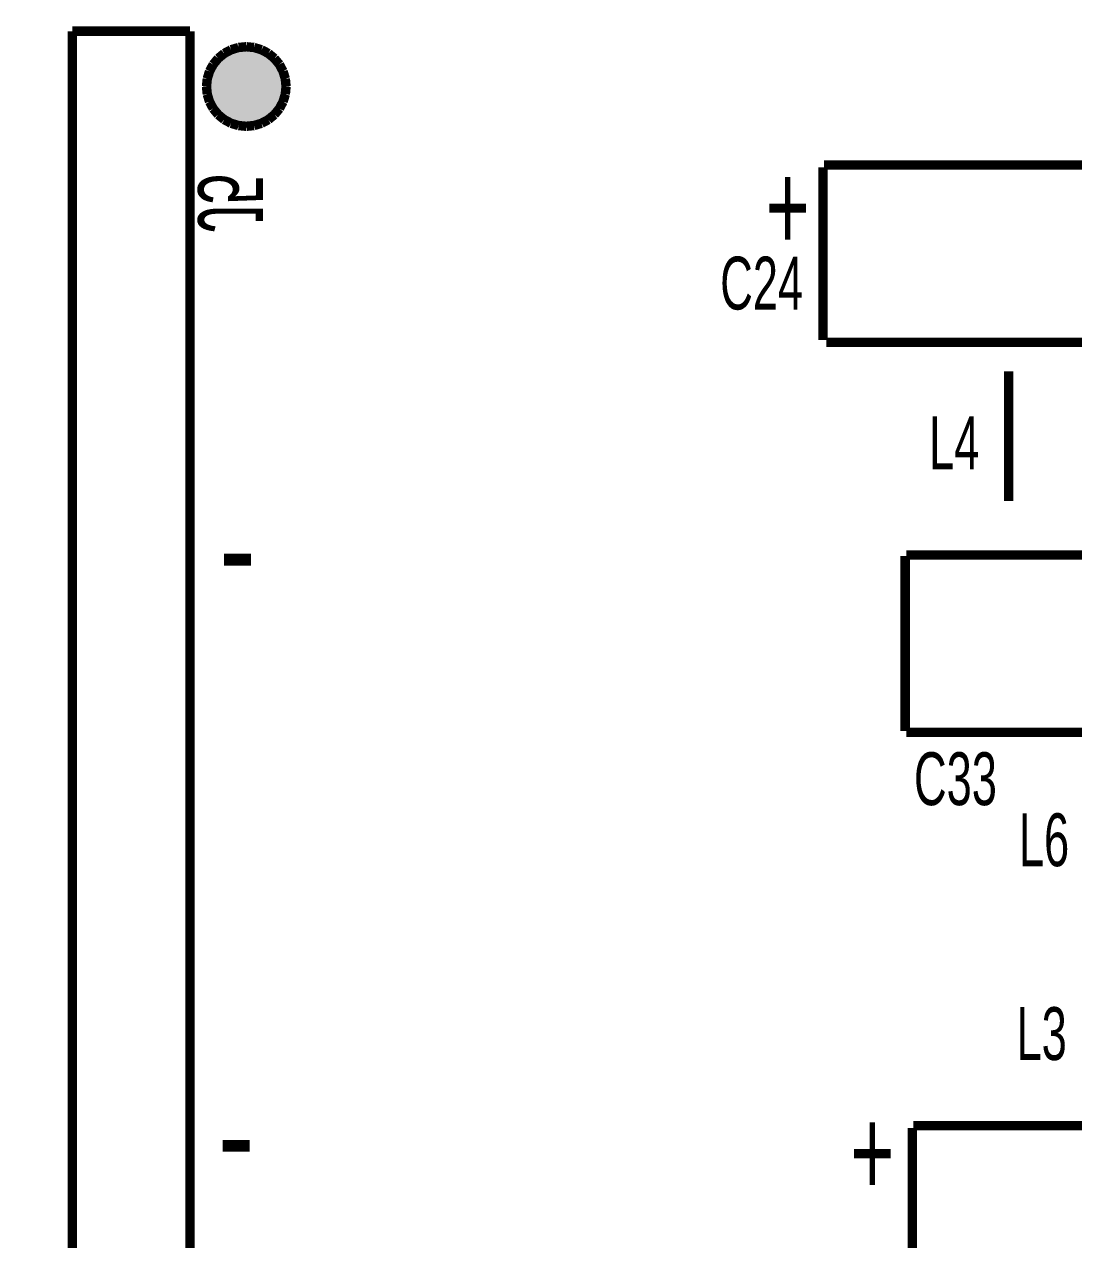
# Model space of a CAD drawing. Extents: x 0 to 105, y 0 to 80.
# Drawn here: x 0 to 22.69, y 36.12 to 62.4 of the extents above; entities that cross this region are included whole.
import ezdxf
from ezdxf.enums import TextEntityAlignment as Align

# ---------------------------------------------------------------- set-up
doc = ezdxf.new("R2010")
doc.units = 0
for name, color, linetype in [('BOARD_OUTLINE', 2, 'CONTINUOUS'), ('SILKSCREEN_BOTTOM', 6, 'CONTINUOUS'), ('SILKSCREEN_TOP', 4, 'CONTINUOUS')]:
    doc.layers.add(name, color=color, linetype=linetype)

msp = doc.modelspace()

# ---------------------------------------------------------------- linework, layer by layer
at = {"layer": 'BOARD_OUTLINE', "color": 2, "const_width": 0.000001}
msp.add_lwpolyline([(0, 80), (0, 0)], dxfattribs=at)
at = {"layer": 'SILKSCREEN_BOTTOM', "color": 6}
for points, const_width in [([(1.0414, 11.4554), (1.0414, 62.2554)], 0.2032), ([(1.0414, 62.2554), (3.5814, 62.2554)], 0.2032), ([(3.5814, 62.2554), (3.5814, 11.4554)], 0.2032), ([(4.322643, 61.773613), (4.192276, 61.666624)], 0.2032), ([(4.322643, 61.773613), (4.192276, 61.666624)], 0.2032), ([(4.471378, 61.853113), (4.322643, 61.773613)], 0.2032), ([(4.471378, 61.853113), (4.322643, 61.773613)], 0.2032), ([(4.632764, 61.902069), (4.471378, 61.853113)], 0.2032), ([(4.632764, 61.902069), (4.471378, 61.853113)], 0.2032), ([(4.8006, 61.9186), (4.632764, 61.902069)], 0.2032), ([(4.8006, 61.9186), (4.632764, 61.902069)], 0.2032), ([(4.968436, 61.902069), (4.8006, 61.9186)], 0.2032), ([(4.968436, 61.902069), (4.8006, 61.9186)], 0.2032), ([(5.129822, 61.853113), (4.968436, 61.902069)], 0.2032), ([(5.129822, 61.853113), (4.968436, 61.902069)], 0.2032), ([(5.278557, 61.773613), (5.129822, 61.853113)], 0.2032), ([(5.278557, 61.773613), (5.129822, 61.853113)], 0.2032), ([(5.408924, 61.666624), (5.278557, 61.773613)], 0.2032), ([(5.408924, 61.666624), (5.278557, 61.773613)], 0.2032), ([(4.085287, 61.536257), (4.005787, 61.387522)], 0.2032), ([(4.085287, 61.536257), (4.005787, 61.387522)], 0.2032), ([(4.192276, 61.666624), (4.085287, 61.536257)], 0.2032), ([(4.192276, 61.666624), (4.085287, 61.536257)], 0.2032), ([(5.515913, 61.536257), (5.408924, 61.666624)], 0.2032), ([(5.515913, 61.536257), (5.408924, 61.666624)], 0.2032), ([(5.595413, 61.387522), (5.515913, 61.536257)], 0.2032), ([(5.595413, 61.387522), (5.515913, 61.536257)], 0.2032), ([(3.956831, 61.226136), (3.9403, 61.0583)], 0.2032), ([(3.956831, 61.226136), (3.9403, 61.0583)], 0.2032), ([(4.005787, 61.387522), (3.956831, 61.226136)], 0.2032), ([(4.005787, 61.387522), (3.956831, 61.226136)], 0.2032), ([(5.644369, 61.226136), (5.595413, 61.387522)], 0.2032), ([(5.644369, 61.226136), (5.595413, 61.387522)], 0.2032), ([(5.6609, 61.0583), (5.644369, 61.226136)], 0.2032), ([(5.6609, 61.0583), (5.644369, 61.226136)], 0.2032), ([(3.9403, 61.0583), (3.956831, 60.890464)], 0.2032), ([(3.9403, 61.0583), (3.956831, 60.890464)], 0.2032), ([(3.956831, 60.890464), (4.005787, 60.729078)], 0.2032), ([(3.956831, 60.890464), (4.005787, 60.729078)], 0.2032), ([(5.595413, 60.729078), (5.644369, 60.890464)], 0.2032), ([(5.595413, 60.729078), (5.644369, 60.890464)], 0.2032), ([(5.644369, 60.890464), (5.6609, 61.0583)], 0.2032), ([(5.644369, 60.890464), (5.6609, 61.0583)], 0.2032), ([(5.6609, 61.0583), (5.6609, 61.0583)], 0.2032), ([(4.005787, 60.729078), (4.085287, 60.580343)], 0.2032), ([(4.005787, 60.729078), (4.085287, 60.580343)], 0.2032), ([(5.515913, 60.580343), (5.595413, 60.729078)], 0.2032), ([(5.515913, 60.580343), (5.595413, 60.729078)], 0.2032), ([(4.085287, 60.580343), (4.192276, 60.449976)], 0.2032), ([(4.085287, 60.580343), (4.192276, 60.449976)], 0.2032), ([(4.192276, 60.449976), (4.322643, 60.342987)], 0.2032), ([(4.192276, 60.449976), (4.322643, 60.342987)], 0.2032), ([(5.278557, 60.342987), (5.408924, 60.449976)], 0.2032), ([(5.278557, 60.342987), (5.408924, 60.449976)], 0.2032), ([(5.408924, 60.449976), (5.515913, 60.580343)], 0.2032), ([(5.408924, 60.449976), (5.515913, 60.580343)], 0.2032), ([(4.322643, 60.342987), (4.471378, 60.263487)], 0.2032), ([(4.322643, 60.342987), (4.471378, 60.263487)], 0.2032), ([(4.471378, 60.263487), (4.632764, 60.214531)], 0.2032), ([(4.471378, 60.263487), (4.632764, 60.214531)], 0.2032), ([(4.632764, 60.214531), (4.8006, 60.198)], 0.2032), ([(4.632764, 60.214531), (4.8006, 60.198)], 0.2032), ([(4.8006, 60.198), (4.968436, 60.214531)], 0.2032), ([(4.8006, 60.198), (4.968436, 60.214531)], 0.2032), ([(4.968436, 60.214531), (5.129822, 60.263487)], 0.2032), ([(4.968436, 60.214531), (5.129822, 60.263487)], 0.2032), ([(5.129822, 60.263487), (5.278557, 60.342987)], 0.2032), ([(5.129822, 60.263487), (5.278557, 60.342987)], 0.2032), ([(4.318, 50.8254), (4.9022, 50.8254)], 0.254), ([(4.2926, 38.1508), (4.8768, 38.1508)], 0.254)]:
    msp.add_lwpolyline(points, dxfattribs=dict(at, const_width=const_width))
for points in [[(5.6609, 61.0583), (4.322643, 61.773612), (4.085287, 61.536256), (4.192276, 61.666624)], [(5.6609, 61.0583), (4.632764, 61.902068), (4.322643, 61.773612), (4.471378, 61.853112)], [(5.6609, 61.0583), (4.968436, 61.902068), (4.632764, 61.902068), (4.8006, 61.9186)], [(5.6609, 61.0583), (5.278557, 61.773612), (4.968436, 61.902068), (5.129822, 61.853112)], [(5.6609, 61.0583), (5.515913, 61.536256), (5.278557, 61.773612), (5.408924, 61.666624)], [(5.6609, 61.0583), (4.085287, 61.536256), (3.956831, 61.226136), (4.005787, 61.38752)], [(5.6609, 61.0583), (5.644369, 61.226136), (5.515913, 61.536256), (5.595413, 61.38752)], [(5.6609, 61.0583), (3.956831, 61.226136), (3.956831, 60.890464), (3.9403, 61.0583)], [(5.6609, 61.0583), (3.956831, 60.890464), (4.085287, 60.580344), (4.005787, 60.72908)], [(5.6609, 61.0583), (4.085287, 60.580344), (4.322643, 60.342988), (4.192276, 60.449976)], [(5.6609, 61.0583), (4.322643, 60.342988), (4.632764, 60.214532), (4.471378, 60.263488)], [(5.6609, 61.0583), (4.632764, 60.214532), (4.968436, 60.214532), (4.8006, 60.198)], [(5.6609, 61.0583), (4.968436, 60.214532), (5.278557, 60.342988), (5.129822, 60.263488)], [(5.6609, 61.0583), (5.278557, 60.342988), (5.515913, 60.580344), (5.408924, 60.449976)], [(5.6609, 61.0583), (5.515913, 60.580344), (5.644369, 60.890464), (5.595413, 60.72908)], [(5.6609, 61.0583), (5.644369, 60.890464), (5.6609, 61.0583)]]:
    msp.add_solid(points, dxfattribs=at)
at = {"layer": 'SILKSCREEN_TOP', "color": 4, "const_width": 0.2032}
for points in [[(17.272, 59.309), (17.272, 55.5752)], [(25.4762, 59.3598), (17.2974, 59.3598)], [(17.3482, 55.5244), (25.4762, 55.5244)], [(21.2852, 54.8954), (21.2852, 52.0954)], [(19.05, 50.9016), (19.05, 47.117)], [(27.2034, 50.927), (19.0754, 50.927)], [(19.0754, 47.0916), (27.2542, 47.0916)], [(27.4066, 38.5826), (19.2278, 38.5826)], [(19.2024, 38.5318), (19.2024, 34.798)]]:
    msp.add_lwpolyline(points, dxfattribs=at)

# ---------------------------------------------------------------- texts
at = {"layer": 'SILKSCREEN_BOTTOM', "text_generation_flag": 2, "width": 0.64}
msp.add_text('J5', height=1.4, rotation=270, dxfattribs=at).set_placement((4.4592, 58.54), align=Align.MIDDLE_CENTER)
at = {"layer": 'SILKSCREEN_TOP', "width": 0.64}
for s, height, p in [('+', 1.905, (16.51, 58.4581)), ('C24', 1.143, (15.94612, 56.8071)), ('L4', 1.143, (20.10948, 53.3527)), ('C33', 1.143, (20.13712, 46.0883)), ('L6', 1.143, (22.05228, 44.7675)), ('L3', 1.143, (22.00148, 40.5765)), ('+', 1.905, (18.3388, 38.0111))]:
    msp.add_text(s, height=height, dxfattribs=at).set_placement(p, align=Align.MIDDLE_CENTER)

doc.saveas('drawing.dxf')
